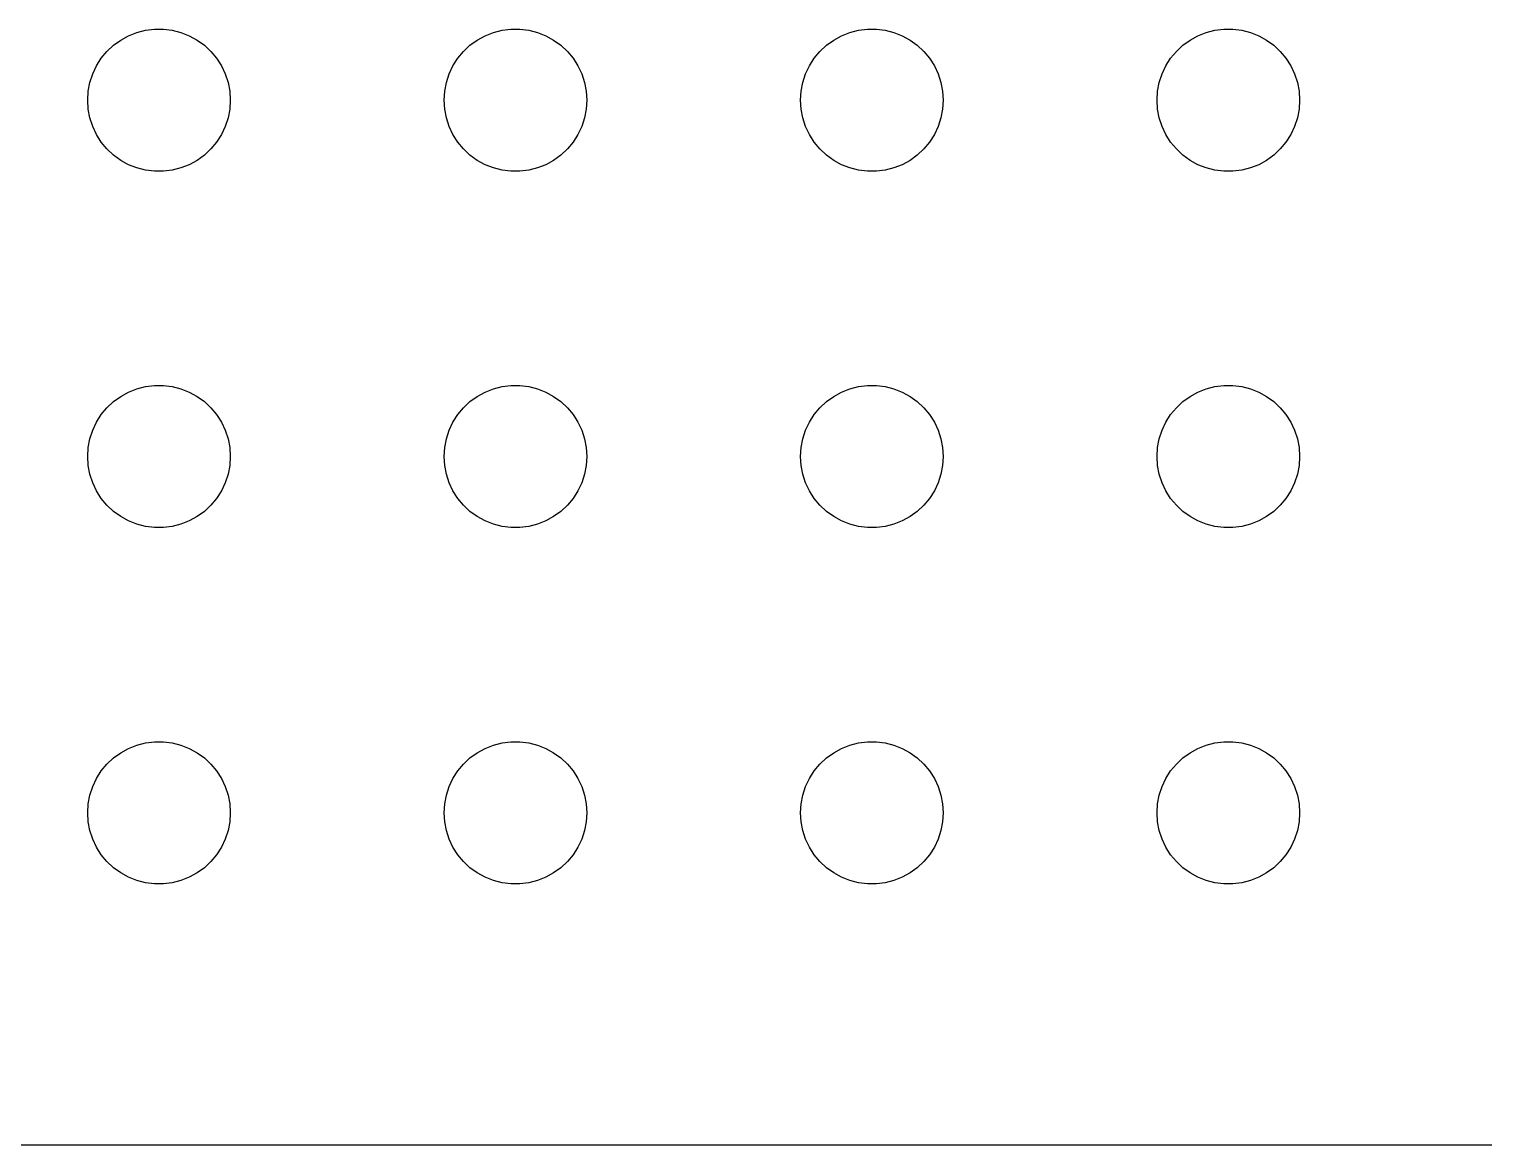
# Model space of a CAD drawing. Header units: metres. Extents: x -120 to 120, y -119 to 119.
# Drawn here: x 57.27 to 87.88, y -119.49 to -96 of the extents above; entities that cross this region are included whole.
import ezdxf

# ---------------------------------------------------------------- set-up
doc = ezdxf.new("R2010")
doc.units = ezdxf.units.M

msp = doc.modelspace()

# ---------------------------------------------------------------- linework, layer by layer
for p, q in [((59.3613, -96.1428), (59.5365, -96.0734)), ((59.5365, -96.0734), (59.7189, -96.0266)), ((59.7189, -96.0266), (59.9058, -96.003)), ((59.9058, -96.003), (60.0942, -96.003)), ((60.0942, -96.003), (60.2811, -96.0266)), ((60.2811, -96.0266), (60.4635, -96.0734)), ((60.4635, -96.0734), (60.6387, -96.1428)), ((66.8613, -96.1428), (67.0365, -96.0734)), ((67.0365, -96.0734), (67.2189, -96.0266)), ((67.2189, -96.0266), (67.4058, -96.003)), ((67.4058, -96.003), (67.5942, -96.003)), ((67.5942, -96.003), (67.7811, -96.0266)), ((67.7811, -96.0266), (67.9635, -96.0734)), ((67.9635, -96.0734), (68.1387, -96.1428)), ((74.3613, -96.1428), (74.5365, -96.0734)), ((74.5365, -96.0734), (74.7189, -96.0266)), ((74.7189, -96.0266), (74.9058, -96.003)), ((74.9058, -96.003), (75.0942, -96.003)), ((75.0942, -96.003), (75.2811, -96.0266)), ((75.2811, -96.0266), (75.4635, -96.0734)), ((75.4635, -96.0734), (75.6387, -96.1428)), ((81.8613, -96.1428), (82.0365, -96.0734)), ((82.0365, -96.0734), (82.2189, -96.0266)), ((82.2189, -96.0266), (82.4058, -96.003)), ((82.4058, -96.003), (82.5942, -96.003)), ((82.5942, -96.003), (82.7811, -96.0266)), ((82.7811, -96.0266), (82.9635, -96.0734)), ((82.9635, -96.0734), (83.1387, -96.1428)), ((58.9065, -96.4732), (59.0439, -96.3442)), ((59.0439, -96.3442), (59.1963, -96.2335)), ((59.1963, -96.2335), (59.3613, -96.1428)), ((60.6387, -96.1428), (60.8037, -96.2335)), ((60.8037, -96.2335), (60.9561, -96.3442)), ((60.9561, -96.3442), (61.0934, -96.4732)), ((66.4065, -96.4732), (66.5439, -96.3442)), ((66.5439, -96.3442), (66.6963, -96.2335)), ((66.6963, -96.2335), (66.8613, -96.1428)), ((68.1387, -96.1428), (68.3037, -96.2335)), ((68.3037, -96.2335), (68.4561, -96.3442)), ((68.4561, -96.3442), (68.5934, -96.4732)), ((73.9065, -96.4732), (74.0439, -96.3442)), ((74.0439, -96.3442), (74.1963, -96.2335)), ((74.1963, -96.2335), (74.3613, -96.1428)), ((75.6387, -96.1428), (75.8037, -96.2335)), ((75.8037, -96.2335), (75.9561, -96.3442)), ((75.9561, -96.3442), (76.0934, -96.4732)), ((81.4065, -96.4732), (81.5439, -96.3442)), ((81.5439, -96.3442), (81.6963, -96.2335)), ((81.6963, -96.2335), (81.8613, -96.1428)), ((83.1387, -96.1428), (83.3037, -96.2335)), ((83.3037, -96.2335), (83.4561, -96.3442)), ((83.4561, -96.3442), (83.5934, -96.4732)), ((58.6855, -96.7774), (58.7865, -96.6183)), ((58.7865, -96.6183), (58.9065, -96.4732)), ((61.0934, -96.4732), (61.2135, -96.6183)), ((61.2135, -96.6183), (61.3145, -96.7774)), ((66.1855, -96.7774), (66.2865, -96.6183)), ((66.2865, -96.6183), (66.4065, -96.4732)), ((68.5934, -96.4732), (68.7135, -96.6183)), ((68.7135, -96.6183), (68.8145, -96.7774)), ((73.6855, -96.7774), (73.7865, -96.6183)), ((73.7865, -96.6183), (73.9065, -96.4732)), ((76.0934, -96.4732), (76.2135, -96.6183)), ((76.2135, -96.6183), (76.3145, -96.7774)), ((81.1855, -96.7774), (81.2865, -96.6183)), ((81.2865, -96.6183), (81.4065, -96.4732)), ((83.5934, -96.4732), (83.7135, -96.6183)), ((83.7135, -96.6183), (83.8145, -96.7774)), ((58.5471, -97.127), (58.6053, -96.9478)), ((58.6053, -96.9478), (58.6855, -96.7774)), ((61.3145, -96.7774), (61.3947, -96.9478)), ((61.3947, -96.9478), (61.4529, -97.127)), ((66.0471, -97.127), (66.1053, -96.9478)), ((66.1053, -96.9478), (66.1855, -96.7774)), ((68.8145, -96.7774), (68.8947, -96.9478)), ((68.8947, -96.9478), (68.9529, -97.127)), ((73.5471, -97.127), (73.6053, -96.9478)), ((73.6053, -96.9478), (73.6855, -96.7774)), ((76.3145, -96.7774), (76.3947, -96.9478)), ((76.3947, -96.9478), (76.4529, -97.127)), ((81.0471, -97.127), (81.1053, -96.9478)), ((81.1053, -96.9478), (81.1855, -96.7774)), ((83.8145, -96.7774), (83.8947, -96.9478)), ((83.8947, -96.9478), (83.9529, -97.127)), ((58.5, -97.5), (58.5118, -97.312)), ((58.5118, -97.312), (58.5471, -97.127)), ((61.4529, -97.127), (61.4882, -97.312)), ((61.4882, -97.312), (61.5, -97.5)), ((66, -97.5), (66.0118, -97.312)), ((66.0118, -97.312), (66.0471, -97.127)), ((68.9529, -97.127), (68.9882, -97.312)), ((68.9882, -97.312), (69, -97.5)), ((73.5, -97.5), (73.5118, -97.312)), ((73.5118, -97.312), (73.5471, -97.127)), ((76.4529, -97.127), (76.4882, -97.312)), ((76.4882, -97.312), (76.5, -97.5)), ((81, -97.5), (81.0118, -97.312)), ((81.0118, -97.312), (81.0471, -97.127)), ((83.9529, -97.127), (83.9882, -97.312)), ((83.9882, -97.312), (84, -97.5)), ((58.5118, -97.688), (58.5, -97.5)), ((61.5, -97.5), (61.4882, -97.688)), ((66.0118, -97.688), (66, -97.5)), ((69, -97.5), (68.9882, -97.688)), ((73.5118, -97.688), (73.5, -97.5)), ((76.5, -97.5), (76.4882, -97.688)), ((81.0118, -97.688), (81, -97.5)), ((84, -97.5), (83.9882, -97.688)), ((58.5471, -97.873), (58.5118, -97.688)), ((58.6053, -98.0522), (58.5471, -97.873)), ((61.4529, -97.873), (61.3947, -98.0522)), ((61.4882, -97.688), (61.4529, -97.873)), ((66.0471, -97.873), (66.0118, -97.688)), ((66.1053, -98.0522), (66.0471, -97.873)), ((68.9529, -97.873), (68.8947, -98.0522)), ((68.9882, -97.688), (68.9529, -97.873)), ((73.5471, -97.873), (73.5118, -97.688)), ((73.6053, -98.0522), (73.5471, -97.873)), ((76.4529, -97.873), (76.3947, -98.0522)), ((76.4882, -97.688), (76.4529, -97.873)), ((81.0471, -97.873), (81.0118, -97.688)), ((81.1053, -98.0522), (81.0471, -97.873)), ((83.9529, -97.873), (83.8947, -98.0522)), ((83.9882, -97.688), (83.9529, -97.873)), ((58.6855, -98.2226), (58.6053, -98.0522)), ((58.7865, -98.3817), (58.6855, -98.2226)), ((61.3145, -98.2226), (61.2135, -98.3817)), ((61.3947, -98.0522), (61.3145, -98.2226)), ((66.1855, -98.2226), (66.1053, -98.0522)), ((66.2865, -98.3817), (66.1855, -98.2226)), ((68.8145, -98.2226), (68.7135, -98.3817)), ((68.8947, -98.0522), (68.8145, -98.2226)), ((73.6855, -98.2226), (73.6053, -98.0522)), ((73.7865, -98.3817), (73.6855, -98.2226)), ((76.3145, -98.2226), (76.2135, -98.3817)), ((76.3947, -98.0522), (76.3145, -98.2226)), ((81.1855, -98.2226), (81.1053, -98.0522)), ((81.2865, -98.3817), (81.1855, -98.2226)), ((83.8145, -98.2226), (83.7135, -98.3817)), ((83.8947, -98.0522), (83.8145, -98.2226)), ((58.9065, -98.5268), (58.7865, -98.3817)), ((59.0439, -98.6558), (58.9065, -98.5268)), ((61.0934, -98.5268), (60.9561, -98.6558)), ((61.2135, -98.3817), (61.0934, -98.5268)), ((66.4065, -98.5268), (66.2865, -98.3817)), ((66.5439, -98.6558), (66.4065, -98.5268)), ((68.5934, -98.5268), (68.4561, -98.6558)), ((68.7135, -98.3817), (68.5934, -98.5268)), ((73.9065, -98.5268), (73.7865, -98.3817)), ((74.0439, -98.6558), (73.9065, -98.5268)), ((76.0934, -98.5268), (75.9561, -98.6558)), ((76.2135, -98.3817), (76.0934, -98.5268)), ((81.4065, -98.5268), (81.2865, -98.3817)), ((81.5439, -98.6558), (81.4065, -98.5268)), ((83.5934, -98.5268), (83.4561, -98.6558)), ((83.7135, -98.3817), (83.5934, -98.5268)), ((59.1963, -98.7665), (59.0439, -98.6558)), ((59.3613, -98.8572), (59.1963, -98.7665)), ((59.5365, -98.9266), (59.3613, -98.8572)), ((60.6387, -98.8572), (60.4635, -98.9266)), ((60.8037, -98.7665), (60.6387, -98.8572)), ((60.9561, -98.6558), (60.8037, -98.7665)), ((66.6963, -98.7665), (66.5439, -98.6558)), ((66.8613, -98.8572), (66.6963, -98.7665)), ((67.0365, -98.9266), (66.8613, -98.8572)), ((68.1387, -98.8572), (67.9635, -98.9266)), ((68.3037, -98.7665), (68.1387, -98.8572)), ((68.4561, -98.6558), (68.3037, -98.7665)), ((74.1963, -98.7665), (74.0439, -98.6558)), ((74.3613, -98.8572), (74.1963, -98.7665)), ((74.5365, -98.9266), (74.3613, -98.8572)), ((75.6387, -98.8572), (75.4635, -98.9266)), ((75.8037, -98.7665), (75.6387, -98.8572)), ((75.9561, -98.6558), (75.8037, -98.7665)), ((81.6963, -98.7665), (81.5439, -98.6558)), ((81.8613, -98.8572), (81.6963, -98.7665)), ((82.0365, -98.9266), (81.8613, -98.8572)), ((83.1387, -98.8572), (82.9635, -98.9266)), ((83.3037, -98.7665), (83.1387, -98.8572)), ((83.4561, -98.6558), (83.3037, -98.7665)), ((59.7189, -98.9734), (59.5365, -98.9266)), ((59.9058, -98.997), (59.7189, -98.9734)), ((60.0942, -98.997), (59.9058, -98.997)), ((60.2811, -98.9734), (60.0942, -98.997)), ((60.4635, -98.9266), (60.2811, -98.9734)), ((67.2189, -98.9734), (67.0365, -98.9266)), ((67.4058, -98.997), (67.2189, -98.9734)), ((67.5942, -98.997), (67.4058, -98.997)), ((67.7811, -98.9734), (67.5942, -98.997)), ((67.9635, -98.9266), (67.7811, -98.9734)), ((74.7189, -98.9734), (74.5365, -98.9266)), ((74.9058, -98.997), (74.7189, -98.9734)), ((75.0942, -98.997), (74.9058, -98.997)), ((75.2811, -98.9734), (75.0942, -98.997)), ((75.4635, -98.9266), (75.2811, -98.9734)), ((82.2189, -98.9734), (82.0365, -98.9266)), ((82.4058, -98.997), (82.2189, -98.9734)), ((82.5942, -98.997), (82.4058, -98.997)), ((82.7811, -98.9734), (82.5942, -98.997)), ((82.9635, -98.9266), (82.7811, -98.9734)), ((59.0439, -103.844), (59.1963, -103.734)), ((59.1963, -103.734), (59.3613, -103.643)), ((59.3613, -103.643), (59.5365, -103.573)), ((59.5365, -103.573), (59.7189, -103.527)), ((59.7189, -103.527), (59.9058, -103.503)), ((59.9058, -103.503), (60.0942, -103.503)), ((60.0942, -103.503), (60.2811, -103.527)), ((60.2811, -103.527), (60.4635, -103.573)), ((60.4635, -103.573), (60.6387, -103.643)), ((60.6387, -103.643), (60.8037, -103.734)), ((60.8037, -103.734), (60.9561, -103.844)), ((66.5439, -103.844), (66.6963, -103.734)), ((66.6963, -103.734), (66.8613, -103.643)), ((66.8613, -103.643), (67.0365, -103.573)), ((67.0365, -103.573), (67.2189, -103.527)), ((67.2189, -103.527), (67.4058, -103.503)), ((67.4058, -103.503), (67.5942, -103.503)), ((67.5942, -103.503), (67.7811, -103.527)), ((67.7811, -103.527), (67.9635, -103.573)), ((67.9635, -103.573), (68.1387, -103.643)), ((68.1387, -103.643), (68.3037, -103.734)), ((68.3037, -103.734), (68.4561, -103.844)), ((74.0439, -103.844), (74.1963, -103.734)), ((74.1963, -103.734), (74.3613, -103.643)), ((74.3613, -103.643), (74.5365, -103.573)), ((74.5365, -103.573), (74.7189, -103.527)), ((74.7189, -103.527), (74.9058, -103.503)), ((74.9058, -103.503), (75.0942, -103.503)), ((75.0942, -103.503), (75.2811, -103.527)), ((75.2811, -103.527), (75.4635, -103.573)), ((75.4635, -103.573), (75.6387, -103.643)), ((75.6387, -103.643), (75.8037, -103.734)), ((75.8037, -103.734), (75.9561, -103.844)), ((81.5439, -103.844), (81.6963, -103.734)), ((81.6963, -103.734), (81.8613, -103.643)), ((81.8613, -103.643), (82.0365, -103.573)), ((82.0365, -103.573), (82.2189, -103.527)), ((82.2189, -103.527), (82.4058, -103.503)), ((82.4058, -103.503), (82.5942, -103.503)), ((82.5942, -103.503), (82.7811, -103.527)), ((82.7811, -103.527), (82.9635, -103.573)), ((82.9635, -103.573), (83.1387, -103.643)), ((83.1387, -103.643), (83.3037, -103.734)), ((83.3037, -103.734), (83.4561, -103.844)), ((58.7865, -104.118), (58.9065, -103.973)), ((58.9065, -103.973), (59.0439, -103.844)), ((60.9561, -103.844), (61.0934, -103.973)), ((61.0934, -103.973), (61.2135, -104.118)), ((66.2865, -104.118), (66.4065, -103.973)), ((66.4065, -103.973), (66.5439, -103.844)), ((68.4561, -103.844), (68.5934, -103.973)), ((68.5934, -103.973), (68.7135, -104.118)), ((73.7865, -104.118), (73.9065, -103.973)), ((73.9065, -103.973), (74.0439, -103.844)), ((75.9561, -103.844), (76.0934, -103.973)), ((76.0934, -103.973), (76.2135, -104.118)), ((81.2865, -104.118), (81.4065, -103.973)), ((81.4065, -103.973), (81.5439, -103.844)), ((83.4561, -103.844), (83.5934, -103.973)), ((83.5934, -103.973), (83.7135, -104.118)), ((58.6053, -104.448), (58.6855, -104.277)), ((58.6855, -104.277), (58.7865, -104.118)), ((61.2135, -104.118), (61.3145, -104.277)), ((61.3145, -104.277), (61.3947, -104.448)), ((66.1053, -104.448), (66.1855, -104.277)), ((66.1855, -104.277), (66.2865, -104.118)), ((68.7135, -104.118), (68.8145, -104.277)), ((68.8145, -104.277), (68.8947, -104.448)), ((73.6053, -104.448), (73.6855, -104.277)), ((73.6855, -104.277), (73.7865, -104.118)), ((76.2135, -104.118), (76.3145, -104.277)), ((76.3145, -104.277), (76.3947, -104.448)), ((81.1053, -104.448), (81.1855, -104.277)), ((81.1855, -104.277), (81.2865, -104.118)), ((83.7135, -104.118), (83.8145, -104.277)), ((83.8145, -104.277), (83.8947, -104.448)), ((58.5118, -104.812), (58.5471, -104.627)), ((58.5471, -104.627), (58.6053, -104.448)), ((61.3947, -104.448), (61.4529, -104.627)), ((61.4529, -104.627), (61.4882, -104.812)), ((66.0118, -104.812), (66.0471, -104.627)), ((66.0471, -104.627), (66.1053, -104.448)), ((68.8947, -104.448), (68.9529, -104.627)), ((68.9529, -104.627), (68.9882, -104.812)), ((73.5118, -104.812), (73.5471, -104.627)), ((73.5471, -104.627), (73.6053, -104.448)), ((76.3947, -104.448), (76.4529, -104.627)), ((76.4529, -104.627), (76.4882, -104.812)), ((81.0118, -104.812), (81.0471, -104.627)), ((81.0471, -104.627), (81.1053, -104.448)), ((83.8947, -104.448), (83.9529, -104.627)), ((83.9529, -104.627), (83.9882, -104.812)), ((58.5, -105), (58.5118, -104.812)), ((61.4882, -104.812), (61.5, -105)), ((66, -105), (66.0118, -104.812)), ((68.9882, -104.812), (69, -105)), ((73.5, -105), (73.5118, -104.812)), ((76.4882, -104.812), (76.5, -105)), ((81, -105), (81.0118, -104.812)), ((83.9882, -104.812), (84, -105)), ((58.5118, -105.188), (58.5, -105)), ((58.5471, -105.373), (58.5118, -105.188)), ((61.4882, -105.188), (61.4529, -105.373)), ((61.5, -105), (61.4882, -105.188)), ((66.0118, -105.188), (66, -105)), ((66.0471, -105.373), (66.0118, -105.188)), ((68.9882, -105.188), (68.9529, -105.373)), ((69, -105), (68.9882, -105.188)), ((73.5118, -105.188), (73.5, -105)), ((73.5471, -105.373), (73.5118, -105.188)), ((76.4882, -105.188), (76.4529, -105.373)), ((76.5, -105), (76.4882, -105.188)), ((81.0118, -105.188), (81, -105)), ((81.0471, -105.373), (81.0118, -105.188)), ((83.9882, -105.188), (83.9529, -105.373)), ((84, -105), (83.9882, -105.188)), ((58.6053, -105.552), (58.5471, -105.373)), ((58.6855, -105.723), (58.6053, -105.552)), ((61.3947, -105.552), (61.3145, -105.723)), ((61.4529, -105.373), (61.3947, -105.552)), ((66.1053, -105.552), (66.0471, -105.373)), ((66.1855, -105.723), (66.1053, -105.552)), ((68.8947, -105.552), (68.8145, -105.723)), ((68.9529, -105.373), (68.8947, -105.552)), ((73.6053, -105.552), (73.5471, -105.373)), ((73.6855, -105.723), (73.6053, -105.552)), ((76.3947, -105.552), (76.3145, -105.723)), ((76.4529, -105.373), (76.3947, -105.552)), ((81.1053, -105.552), (81.0471, -105.373)), ((81.1855, -105.723), (81.1053, -105.552)), ((83.8947, -105.552), (83.8145, -105.723)), ((83.9529, -105.373), (83.8947, -105.552)), ((58.7865, -105.882), (58.6855, -105.723)), ((58.9065, -106.027), (58.7865, -105.882)), ((61.2135, -105.882), (61.0934, -106.027)), ((61.3145, -105.723), (61.2135, -105.882)), ((66.2865, -105.882), (66.1855, -105.723)), ((66.4065, -106.027), (66.2865, -105.882)), ((68.7135, -105.882), (68.5934, -106.027)), ((68.8145, -105.723), (68.7135, -105.882)), ((73.7865, -105.882), (73.6855, -105.723)), ((73.9065, -106.027), (73.7865, -105.882)), ((76.2135, -105.882), (76.0934, -106.027)), ((76.3145, -105.723), (76.2135, -105.882)), ((81.2865, -105.882), (81.1855, -105.723)), ((81.4065, -106.027), (81.2865, -105.882)), ((83.7135, -105.882), (83.5934, -106.027)), ((83.8145, -105.723), (83.7135, -105.882)), ((59.0439, -106.156), (58.9065, -106.027)), ((59.1963, -106.266), (59.0439, -106.156)), ((60.9561, -106.156), (60.8037, -106.266)), ((61.0934, -106.027), (60.9561, -106.156)), ((66.5439, -106.156), (66.4065, -106.027)), ((66.6963, -106.266), (66.5439, -106.156)), ((68.4561, -106.156), (68.3037, -106.266)), ((68.5934, -106.027), (68.4561, -106.156)), ((74.0439, -106.156), (73.9065, -106.027)), ((74.1963, -106.266), (74.0439, -106.156)), ((75.9561, -106.156), (75.8037, -106.266)), ((76.0934, -106.027), (75.9561, -106.156)), ((81.5439, -106.156), (81.4065, -106.027)), ((81.6963, -106.266), (81.5439, -106.156)), ((83.4561, -106.156), (83.3037, -106.266)), ((83.5934, -106.027), (83.4561, -106.156)), ((59.3613, -106.357), (59.1963, -106.266)), ((59.5365, -106.427), (59.3613, -106.357)), ((59.7189, -106.473), (59.5365, -106.427)), ((59.9058, -106.497), (59.7189, -106.473)), ((60.0942, -106.497), (59.9058, -106.497)), ((60.2811, -106.473), (60.0942, -106.497)), ((60.4635, -106.427), (60.2811, -106.473)), ((60.6387, -106.357), (60.4635, -106.427)), ((60.8037, -106.266), (60.6387, -106.357)), ((66.8613, -106.357), (66.6963, -106.266)), ((67.0365, -106.427), (66.8613, -106.357)), ((67.2189, -106.473), (67.0365, -106.427)), ((67.4058, -106.497), (67.2189, -106.473)), ((67.5942, -106.497), (67.4058, -106.497)), ((67.7811, -106.473), (67.5942, -106.497)), ((67.9635, -106.427), (67.7811, -106.473)), ((68.1387, -106.357), (67.9635, -106.427)), ((68.3037, -106.266), (68.1387, -106.357)), ((74.3613, -106.357), (74.1963, -106.266)), ((74.5365, -106.427), (74.3613, -106.357)), ((74.7189, -106.473), (74.5365, -106.427)), ((74.9058, -106.497), (74.7189, -106.473)), ((75.0942, -106.497), (74.9058, -106.497)), ((75.2811, -106.473), (75.0942, -106.497)), ((75.4635, -106.427), (75.2811, -106.473)), ((75.6387, -106.357), (75.4635, -106.427)), ((75.8037, -106.266), (75.6387, -106.357)), ((81.8613, -106.357), (81.6963, -106.266)), ((82.0365, -106.427), (81.8613, -106.357)), ((82.2189, -106.473), (82.0365, -106.427)), ((82.4058, -106.497), (82.2189, -106.473)), ((82.5942, -106.497), (82.4058, -106.497)), ((82.7811, -106.473), (82.5942, -106.497)), ((82.9635, -106.427), (82.7811, -106.473)), ((83.1387, -106.357), (82.9635, -106.427)), ((83.3037, -106.266), (83.1387, -106.357)), ((59.3613, -111.143), (59.5365, -111.073)), ((59.5365, -111.073), (59.7189, -111.027)), ((59.7189, -111.027), (59.9058, -111.003)), ((59.9058, -111.003), (60.0942, -111.003)), ((60.0942, -111.003), (60.2811, -111.027)), ((60.2811, -111.027), (60.4635, -111.073)), ((60.4635, -111.073), (60.6387, -111.143)), ((66.8613, -111.143), (67.0365, -111.073)), ((67.0365, -111.073), (67.2189, -111.027)), ((67.2189, -111.027), (67.4058, -111.003)), ((67.4058, -111.003), (67.5942, -111.003)), ((67.5942, -111.003), (67.7811, -111.027)), ((67.7811, -111.027), (67.9635, -111.073)), ((67.9635, -111.073), (68.1387, -111.143)), ((74.3613, -111.143), (74.5365, -111.073)), ((74.5365, -111.073), (74.7189, -111.027)), ((74.7189, -111.027), (74.9058, -111.003)), ((74.9058, -111.003), (75.0942, -111.003)), ((75.0942, -111.003), (75.2811, -111.027)), ((75.2811, -111.027), (75.4635, -111.073)), ((75.4635, -111.073), (75.6387, -111.143)), ((81.8613, -111.143), (82.0365, -111.073)), ((82.0365, -111.073), (82.2189, -111.027)), ((82.2189, -111.027), (82.4058, -111.003)), ((82.4058, -111.003), (82.5942, -111.003)), ((82.5942, -111.003), (82.7811, -111.027)), ((82.7811, -111.027), (82.9635, -111.073)), ((82.9635, -111.073), (83.1387, -111.143)), ((58.9065, -111.473), (59.0439, -111.344)), ((59.0439, -111.344), (59.1963, -111.234)), ((59.1963, -111.234), (59.3613, -111.143)), ((60.6387, -111.143), (60.8037, -111.234)), ((60.8037, -111.234), (60.9561, -111.344)), ((60.9561, -111.344), (61.0934, -111.473)), ((66.4065, -111.473), (66.5439, -111.344)), ((66.5439, -111.344), (66.6963, -111.234)), ((66.6963, -111.234), (66.8613, -111.143)), ((68.1387, -111.143), (68.3037, -111.234)), ((68.3037, -111.234), (68.4561, -111.344)), ((68.4561, -111.344), (68.5934, -111.473)), ((73.9065, -111.473), (74.0439, -111.344)), ((74.0439, -111.344), (74.1963, -111.234)), ((74.1963, -111.234), (74.3613, -111.143)), ((75.6387, -111.143), (75.8037, -111.234)), ((75.8037, -111.234), (75.9561, -111.344)), ((75.9561, -111.344), (76.0934, -111.473)), ((81.4065, -111.473), (81.5439, -111.344)), ((81.5439, -111.344), (81.6963, -111.234)), ((81.6963, -111.234), (81.8613, -111.143)), ((83.1387, -111.143), (83.3037, -111.234)), ((83.3037, -111.234), (83.4561, -111.344)), ((83.4561, -111.344), (83.5934, -111.473)), ((58.6855, -111.777), (58.7865, -111.618)), ((58.7865, -111.618), (58.9065, -111.473)), ((61.0934, -111.473), (61.2135, -111.618)), ((61.2135, -111.618), (61.3145, -111.777)), ((66.1855, -111.777), (66.2865, -111.618)), ((66.2865, -111.618), (66.4065, -111.473)), ((68.5934, -111.473), (68.7135, -111.618)), ((68.7135, -111.618), (68.8145, -111.777)), ((73.6855, -111.777), (73.7865, -111.618)), ((73.7865, -111.618), (73.9065, -111.473)), ((76.0934, -111.473), (76.2135, -111.618)), ((76.2135, -111.618), (76.3145, -111.777)), ((81.1855, -111.777), (81.2865, -111.618)), ((81.2865, -111.618), (81.4065, -111.473)), ((83.5934, -111.473), (83.7135, -111.618)), ((83.7135, -111.618), (83.8145, -111.777)), ((58.5471, -112.127), (58.6053, -111.948)), ((58.6053, -111.948), (58.6855, -111.777)), ((61.3145, -111.777), (61.3947, -111.948)), ((61.3947, -111.948), (61.4529, -112.127)), ((66.0471, -112.127), (66.1053, -111.948)), ((66.1053, -111.948), (66.1855, -111.777)), ((68.8145, -111.777), (68.8947, -111.948)), ((68.8947, -111.948), (68.9529, -112.127)), ((73.5471, -112.127), (73.6053, -111.948)), ((73.6053, -111.948), (73.6855, -111.777)), ((76.3145, -111.777), (76.3947, -111.948)), ((76.3947, -111.948), (76.4529, -112.127)), ((81.0471, -112.127), (81.1053, -111.948)), ((81.1053, -111.948), (81.1855, -111.777)), ((83.8145, -111.777), (83.8947, -111.948)), ((83.8947, -111.948), (83.9529, -112.127)), ((58.5, -112.5), (58.5118, -112.312)), ((58.5118, -112.312), (58.5471, -112.127)), ((61.4529, -112.127), (61.4882, -112.312)), ((61.4882, -112.312), (61.5, -112.5)), ((66, -112.5), (66.0118, -112.312)), ((66.0118, -112.312), (66.0471, -112.127)), ((68.9529, -112.127), (68.9882, -112.312)), ((68.9882, -112.312), (69, -112.5)), ((73.5, -112.5), (73.5118, -112.312)), ((73.5118, -112.312), (73.5471, -112.127)), ((76.4529, -112.127), (76.4882, -112.312)), ((76.4882, -112.312), (76.5, -112.5)), ((81, -112.5), (81.0118, -112.312)), ((81.0118, -112.312), (81.0471, -112.127)), ((83.9529, -112.127), (83.9882, -112.312)), ((83.9882, -112.312), (84, -112.5)), ((58.5118, -112.688), (58.5, -112.5)), ((61.5, -112.5), (61.4882, -112.688)), ((66.0118, -112.688), (66, -112.5)), ((69, -112.5), (68.9882, -112.688)), ((73.5118, -112.688), (73.5, -112.5)), ((76.5, -112.5), (76.4882, -112.688)), ((81.0118, -112.688), (81, -112.5)), ((84, -112.5), (83.9882, -112.688)), ((58.5471, -112.873), (58.5118, -112.688)), ((58.6053, -113.052), (58.5471, -112.873)), ((61.4529, -112.873), (61.3947, -113.052)), ((61.4882, -112.688), (61.4529, -112.873)), ((66.0471, -112.873), (66.0118, -112.688)), ((66.1053, -113.052), (66.0471, -112.873)), ((68.9529, -112.873), (68.8947, -113.052)), ((68.9882, -112.688), (68.9529, -112.873)), ((73.5471, -112.873), (73.5118, -112.688)), ((73.6053, -113.052), (73.5471, -112.873)), ((76.4529, -112.873), (76.3947, -113.052)), ((76.4882, -112.688), (76.4529, -112.873)), ((81.0471, -112.873), (81.0118, -112.688)), ((81.1053, -113.052), (81.0471, -112.873)), ((83.9529, -112.873), (83.8947, -113.052)), ((83.9882, -112.688), (83.9529, -112.873)), ((58.6855, -113.223), (58.6053, -113.052)), ((58.7865, -113.382), (58.6855, -113.223)), ((61.3145, -113.223), (61.2135, -113.382)), ((61.3947, -113.052), (61.3145, -113.223)), ((66.1855, -113.223), (66.1053, -113.052)), ((66.2865, -113.382), (66.1855, -113.223)), ((68.8145, -113.223), (68.7135, -113.382)), ((68.8947, -113.052), (68.8145, -113.223)), ((73.6855, -113.223), (73.6053, -113.052)), ((73.7865, -113.382), (73.6855, -113.223)), ((76.3145, -113.223), (76.2135, -113.382)), ((76.3947, -113.052), (76.3145, -113.223)), ((81.1855, -113.223), (81.1053, -113.052)), ((81.2865, -113.382), (81.1855, -113.223)), ((83.8145, -113.223), (83.7135, -113.382)), ((83.8947, -113.052), (83.8145, -113.223)), ((58.9065, -113.527), (58.7865, -113.382)), ((59.0439, -113.656), (58.9065, -113.527)), ((61.0934, -113.527), (60.9561, -113.656)), ((61.2135, -113.382), (61.0934, -113.527)), ((66.4065, -113.527), (66.2865, -113.382)), ((66.5439, -113.656), (66.4065, -113.527)), ((68.5934, -113.527), (68.4561, -113.656)), ((68.7135, -113.382), (68.5934, -113.527)), ((73.9065, -113.527), (73.7865, -113.382)), ((74.0439, -113.656), (73.9065, -113.527)), ((76.0934, -113.527), (75.9561, -113.656)), ((76.2135, -113.382), (76.0934, -113.527)), ((81.4065, -113.527), (81.2865, -113.382)), ((81.5439, -113.656), (81.4065, -113.527)), ((83.5934, -113.527), (83.4561, -113.656)), ((83.7135, -113.382), (83.5934, -113.527)), ((59.1963, -113.766), (59.0439, -113.656)), ((59.3613, -113.857), (59.1963, -113.766)), ((59.5365, -113.927), (59.3613, -113.857)), ((60.6387, -113.857), (60.4635, -113.927)), ((60.8037, -113.766), (60.6387, -113.857)), ((60.9561, -113.656), (60.8037, -113.766)), ((66.6963, -113.766), (66.5439, -113.656)), ((66.8613, -113.857), (66.6963, -113.766)), ((67.0365, -113.927), (66.8613, -113.857)), ((68.1387, -113.857), (67.9635, -113.927)), ((68.3037, -113.766), (68.1387, -113.857)), ((68.4561, -113.656), (68.3037, -113.766)), ((74.1963, -113.766), (74.0439, -113.656)), ((74.3613, -113.857), (74.1963, -113.766)), ((74.5365, -113.927), (74.3613, -113.857)), ((75.6387, -113.857), (75.4635, -113.927)), ((75.8037, -113.766), (75.6387, -113.857)), ((75.9561, -113.656), (75.8037, -113.766)), ((81.6963, -113.766), (81.5439, -113.656)), ((81.8613, -113.857), (81.6963, -113.766)), ((82.0365, -113.927), (81.8613, -113.857)), ((83.1387, -113.857), (82.9635, -113.927)), ((83.3037, -113.766), (83.1387, -113.857)), ((83.4561, -113.656), (83.3037, -113.766)), ((59.7189, -113.973), (59.5365, -113.927)), ((59.9058, -113.997), (59.7189, -113.973)), ((60.0942, -113.997), (59.9058, -113.997)), ((60.2811, -113.973), (60.0942, -113.997)), ((60.4635, -113.927), (60.2811, -113.973)), ((67.2189, -113.973), (67.0365, -113.927)), ((67.4058, -113.997), (67.2189, -113.973)), ((67.5942, -113.997), (67.4058, -113.997)), ((67.7811, -113.973), (67.5942, -113.997)), ((67.9635, -113.927), (67.7811, -113.973)), ((74.7189, -113.973), (74.5365, -113.927)), ((74.9058, -113.997), (74.7189, -113.973)), ((75.0942, -113.997), (74.9058, -113.997)), ((75.2811, -113.973), (75.0942, -113.997)), ((75.4635, -113.927), (75.2811, -113.973)), ((82.2189, -113.973), (82.0365, -113.927)), ((82.4058, -113.997), (82.2189, -113.973)), ((82.5942, -113.997), (82.4058, -113.997)), ((82.7811, -113.973), (82.5942, -113.997)), ((82.9635, -113.927), (82.7811, -113.973)), ((-114.814, -119.49), (114.814, -119.49))]:
    msp.add_line(p, q)

doc.saveas('drawing.dxf')
